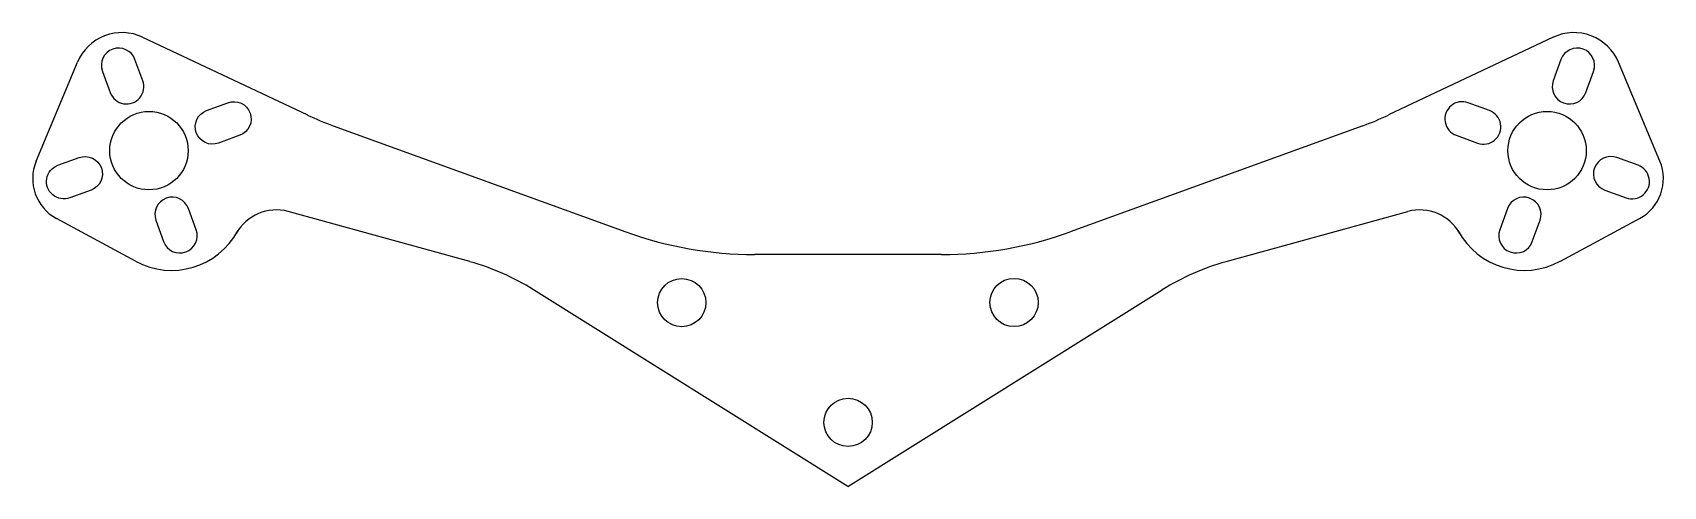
# Model space of a CAD drawing. Header units: millimetres. Extents: x -54 to 54, y -4 to 26.
import ezdxf

# ---------------------------------------------------------------- set-up
doc = ezdxf.new("R2010")
doc.units = ezdxf.units.MM
doc.layers.get('0').update_dxf_attribs({"linetype": 'CONTINUOUS'})

msp = doc.modelspace()

# ---------------------------------------------------------------- linework, layer by layer
for p, q in [((-46.79, 25.55), (-35.87, 20.4)), ((46.73, 25.55), (35.81, 20.4)), ((-53.85, 17.33), (-51.11, 23.89)), ((53.8, 17.33), (51.05, 23.89)), ((-34.16, 19.68), (-14.76, 12.64)), ((34.1, 19.68), (14.71, 12.64)), ((-47.26, 10.69), (-52.51, 13.53)), ((-25.1, 10.67), (-37.14, 13.99)), ((25.04, 10.67), (37.09, 13.99)), ((47.2, 10.69), (52.45, 13.53)), ((-40.58, 12.53), (-40.48, 12.72)), ((40.53, 12.53), (40.43, 12.72)), ((6.17, 11.14), (-6.22, 11.14)), ((-0.03, -4.24), (-20.87, 8.81)), ((-0.03, -4.24), (20.81, 8.81))]:
    msp.add_line(p, q)
for points in [[(-49.46, 23.29), (-48.94, 21.88, 1), (-46.78, 22.67), (-47.3, 24.08, 1)], [(47.24, 24.08), (46.73, 22.67, 1), (48.89, 21.88), (49.4, 23.29, 1)], [(-40.35, 19.05), (-41.76, 18.53, -1), (-42.55, 20.69), (-41.14, 21.21, -1)], [(40.3, 19.05), (41.71, 18.53, 1), (42.5, 20.69), (41.09, 21.21, 1)], [(-52.41, 17.06), (-51, 17.57, -1), (-50.21, 15.41), (-51.62, 14.9, -1)], [(52.35, 17.06), (50.94, 17.57, 1), (50.15, 15.41), (51.56, 14.9, 1)], [(-43.24, 12.78), (-43.75, 14.19, 1), (-45.91, 13.41), (-45.4, 12, 1)], [(45.34, 12), (45.85, 13.41, 1), (43.69, 14.19), (43.18, 12.78, 1)]]:
    msp.add_lwpolyline(points, format="xyb", close=True)
for centre, radius in [((-46.37, 18.03), 2.6), ((46.32, 18.03), 2.6), ((-11.05, 7.95), 1.6), ((10.98, 7.96), 1.6), ((-0.02, 0.01), 1.6)]:
    msp.add_circle(centre, radius)
for centre, radius, start, end in [((-48.16, 22.66), 3.2, 64.7276, 157.3227), ((48.1, 22.66), 3.2, 22.6773, 115.2724), ((-27.33, 38.48), 20, 244.7276, 250.0343), ((27.27, 38.48), 20, 289.9657, 295.2724), ((-51.08, 16.17), 3, 157.3227, 241.6363), ((51.03, 16.17), 3, -61.6363, 22.6773), ((-37.94, 11.1), 3, 74.564, 151.6363), ((37.89, 11.1), 3, 28.3637, 105.436), ((-44.88, 15.09), 5, 241.6363, 331.6363), ((-6.22, 36.14), 25, 250.0343, 270), ((6.17, 36.14), 25, 270, 289.9657), ((44.82, 15.09), 5, 208.3637, 298.3637), ((-29.36, -4.76), 16, 57.9579, 74.564), ((29.3, -4.76), 16, 105.436, 122.0421)]:
    msp.add_arc(centre, radius, start, end)

doc.saveas('drawing.dxf')
